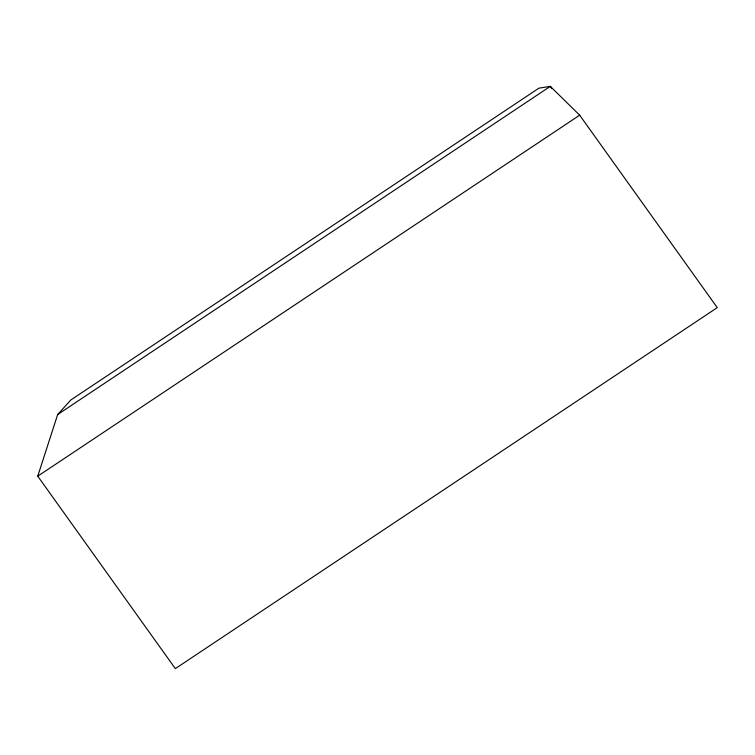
<?xml version="1.0" encoding="UTF-8"?>
<svg xmlns="http://www.w3.org/2000/svg" width="755" height="755" viewBox="0 0 755 755"><rect width="100%" height="100%" fill="white"/><g stroke="black" fill="none" stroke-linecap="round" stroke-linejoin="round"><path stroke-width="1.13" d="M37.75 476.178L57.654 414.552L70.904 399.923L538.928 88.156L550.31 86.372L579.67 115.185L717.25 307.634L175.33 668.628L37.75 476.178L579.67 115.185M57.654 414.552L550.31 86.372L551.678 88.288"/></g></svg>
